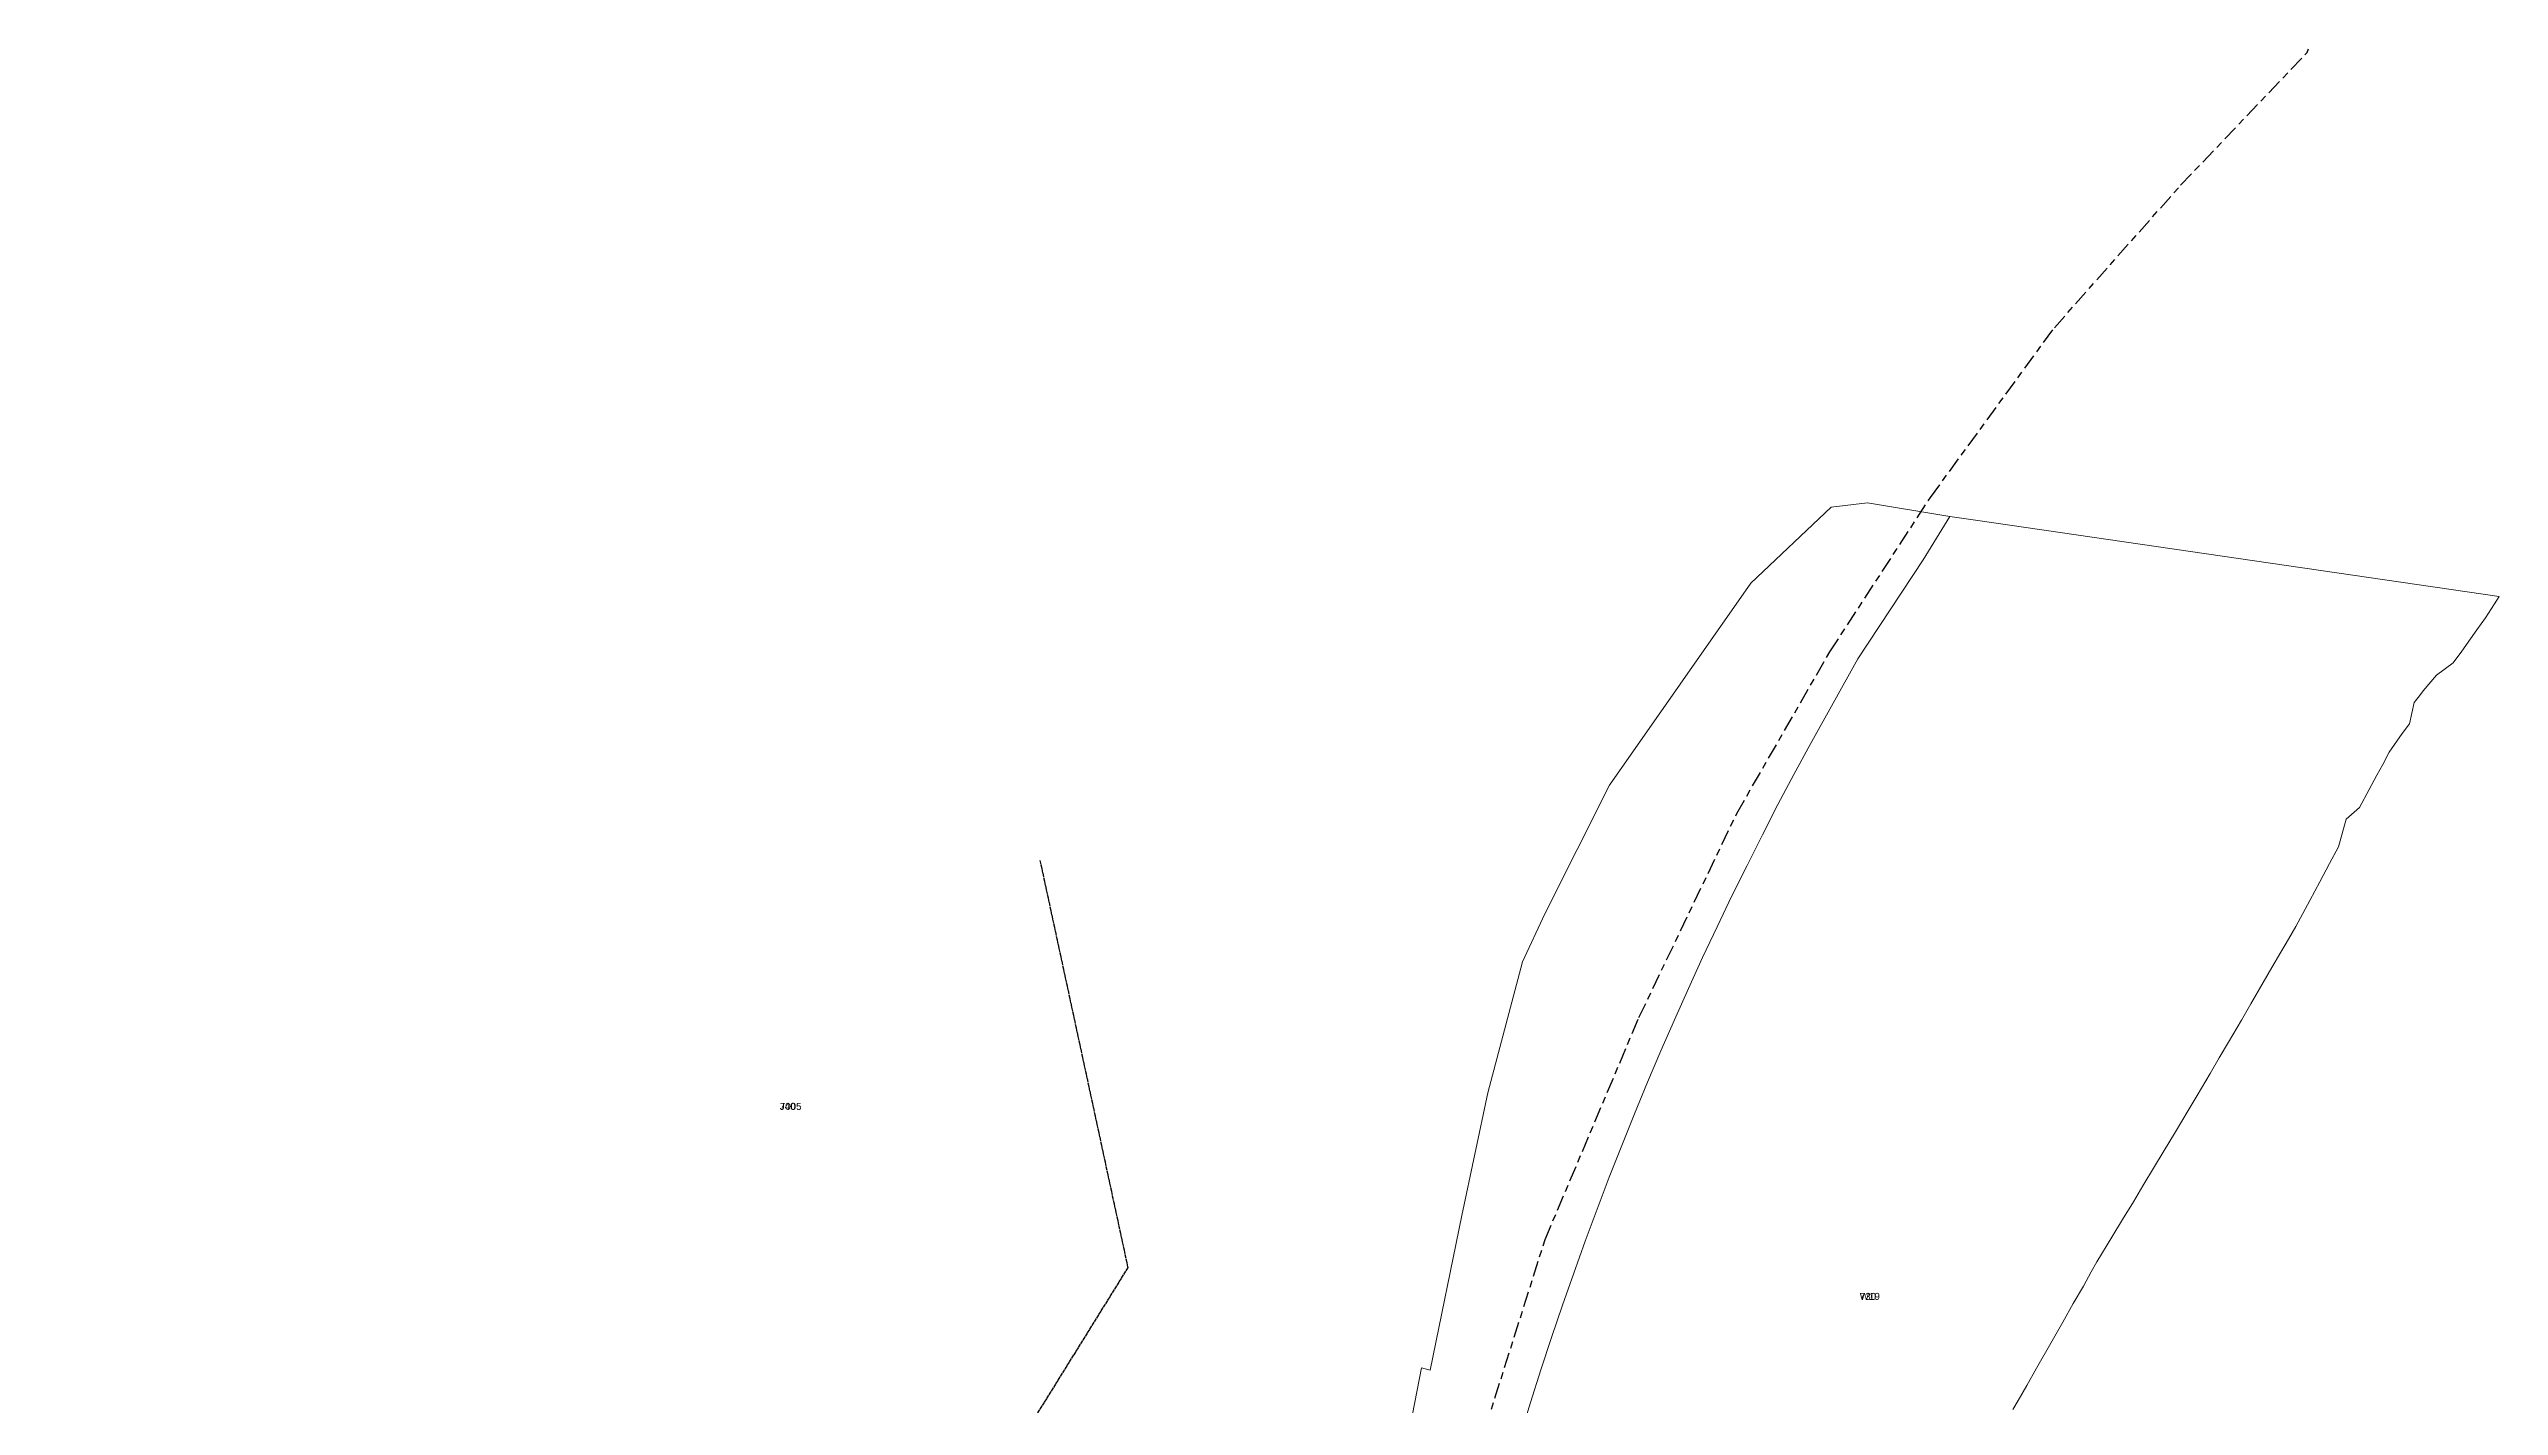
# Model space of a CAD drawing. Header units: metres. Extents: x 299415 to 303661, y 6161831 to 6163370.
# Drawn here: x 303032 to 303661, y 6163022 to 6163370 of the extents above; entities that cross this region are included whole.
import ezdxf

# ---------------------------------------------------------------- set-up
doc = ezdxf.new("R2010")
doc.units = ezdxf.units.M
doc.linetypes.add('Cable Exist OH', pattern=[1, 1, 0])
doc.linetypes.add('Cable Exist UG', pattern=[8.2, 4, -1.2, 1.8, -1.2])
doc.layers.add('Cadastre Land Parcels_SP_EXT', color=9, linetype='Continuous', lineweight=5)
doc.layers.add('Mains_TR_EXT', color=7, linetype='Continuous')
doc.styles.get("Standard").update_dxf_attribs({"font": 'arial.ttf'})

msp = doc.modelspace()

# ---------------------------------------------------------------- linework, layer by layer
at = {"layer": 'Cadastre Land Parcels_SP_EXT', "linetype": 'Continuous'}
for points in [[(303409.72, 6163014.33), (303412.3, 6163022.7), (303414.95, 6163031.03), (303417.69, 6163039.34), (303417.69, 6163039.34), (303420.5, 6163047.63), (303423.38, 6163055.89), (303426.35, 6163064.12), (303429.39, 6163072.32), (303432.51, 6163080.49), (303435.7, 6163088.64), (303438.98, 6163096.75), (303442.32, 6163104.84), (303445.74, 6163112.89), (303449.24, 6163120.91), (303452.81, 6163128.9), (303456.46, 6163136.85), (303460.18, 6163144.77), (303463.97, 6163152.65), (303467.84, 6163160.5), (303471.78, 6163168.31), (303475.79, 6163176.09), (303479.87, 6163183.82), (303484.03, 6163191.52), (303496.3, 6163213.47), (303513, 6163238.91), (303519.9, 6163250.02), (303498.8, 6163253.49), (303489.45, 6163252.45), (303468.82, 6163232.89), (303432.54, 6163181.09), (303416, 6163148.06), (303410.23, 6163135.73), (303401.31, 6163102.16), (303394.7, 6163070.65), (303386.58, 6163030.97), (303384.34, 6163031.59), (303360.28, 6162907.93)], [(303536.03, 6163020.85), (303537.38, 6163023.18), (303539.6, 6163027.03), (303542.1, 6163031.48), (303545.77, 6163037.87), (303548.86, 6163043.34), (303551.56, 6163048.1), (303554.16, 6163052.56), (303556.19, 6163056.2), (303557.61, 6163058.81), (303561.46, 6163065.08), (303564.16, 6163069.64), (303566.97, 6163074.2), (303569.38, 6163078.26), (303572.38, 6163083.23), (303574.6, 6163086.88), (303577.79, 6163092.15), (303581.08, 6163097.62), (303583.39, 6163101.47), (303586.67, 6163107.14), (303588.99, 6163111.09), (303591.4, 6163115.14), (303594.69, 6163120.82), (303597.1, 6163124.97), (303600.28, 6163130.44), (303602.5, 6163134.29), (303604.82, 6163138.25), (303606.75, 6163141.59), (303608.66, 6163144.84), (303612.3, 6163151.53), (303614.8, 6163156.29), (303617.31, 6163160.95), (303619.62, 6163165.3), (303621.57, 6163172.35), (303625.01, 6163175.32), (303627.51, 6163179.98), (303629.43, 6163183.62), (303630.98, 6163186.36), (303632.59, 6163189.58), (303635.98, 6163194.34), (303637.83, 6163196.79), (303639.01, 6163202.32), (303640.36, 6163204.01), (303641.35, 6163205.27), (303644.76, 6163209.34), (303649, 6163212.44), (303651.24, 6163215.49), (303653.47, 6163218.63), (303655.12, 6163220.97), (303657.34, 6163224), (303659.64, 6163227.62), (303660.8, 6163229.45), (303527.03, 6163248.98), (303527.03, 6163248.98), (303519.9, 6163250.02), (303513, 6163238.91), (303496.3, 6163213.47), (303484.03, 6163191.52), (303479.87, 6163183.82), (303475.79, 6163176.09), (303471.78, 6163168.31), (303467.84, 6163160.5), (303463.97, 6163152.65), (303460.18, 6163144.77), (303456.45, 6163136.85), (303452.81, 6163128.9), (303449.24, 6163120.91), (303445.74, 6163112.89), (303442.32, 6163104.84), (303438.98, 6163096.75), (303435.7, 6163088.64), (303432.51, 6163080.49), (303429.39, 6163072.32), (303426.35, 6163064.12), (303423.38, 6163055.89), (303420.5, 6163047.63), (303417.69, 6163039.34), (303414.95, 6163031.03), (303412.3, 6163022.69), (303409.72, 6163014.33)]]:
    msp.add_lwpolyline(points, dxfattribs=at)
at = {"layer": 'Mains_TR_EXT', "linetype": 'Cable Exist UG'}
msp.add_lwpolyline([(303096.18, 6162322.71), (303103.14, 6162349.76), (303156.3, 6162376.79), (303196.96, 6162408.26), (303246.66, 6162461.76), (303275.83, 6162508.36), (303331.61, 6162632.99), (303374.21, 6162893.67), (303384.62, 6162956.39), (303400.69, 6163016.01), (303416.03, 6163064.47), (303440.12, 6163121.49), (303465.2, 6163173.79), (303489.11, 6163215.31), (303514.92, 6163254.93), (303546.71, 6163298.45), (303579.11, 6163335.02), (303611.57, 6163369.04), (303611.95, 6163369.97)], dxfattribs=at)
at = {"layer": 'Mains_TR_EXT', "linetype": 'Cable Exist OH'}
msp.add_lwpolyline([(303286.42, 6163161.73), (303308.96, 6163057.3), (303234.51, 6162937.45), (303178.2, 6162845.26), (303113.75, 6162758.11), (303050.53, 6162672.45), (303032.14, 6162580.3), (303099.06, 6162529.92), (303145.98, 6162465.85), (303071.79, 6162334.84), (303091.03, 6162322.71)], dxfattribs=at)

# ---------------------------------------------------------------- texts
at = {"layer": 'Mains_TR_EXT'}
for s, p in [('J40', (303219.64, 6163097.77)), ('7005', (303219.64, 6163097.77)), ('W19', (303496.77, 6163049.01)), ('730', (303496.77, 6163049.01))]:
    msp.add_text(s, height=1.8, dxfattribs=at).set_placement(p)

doc.saveas('drawing.dxf')
